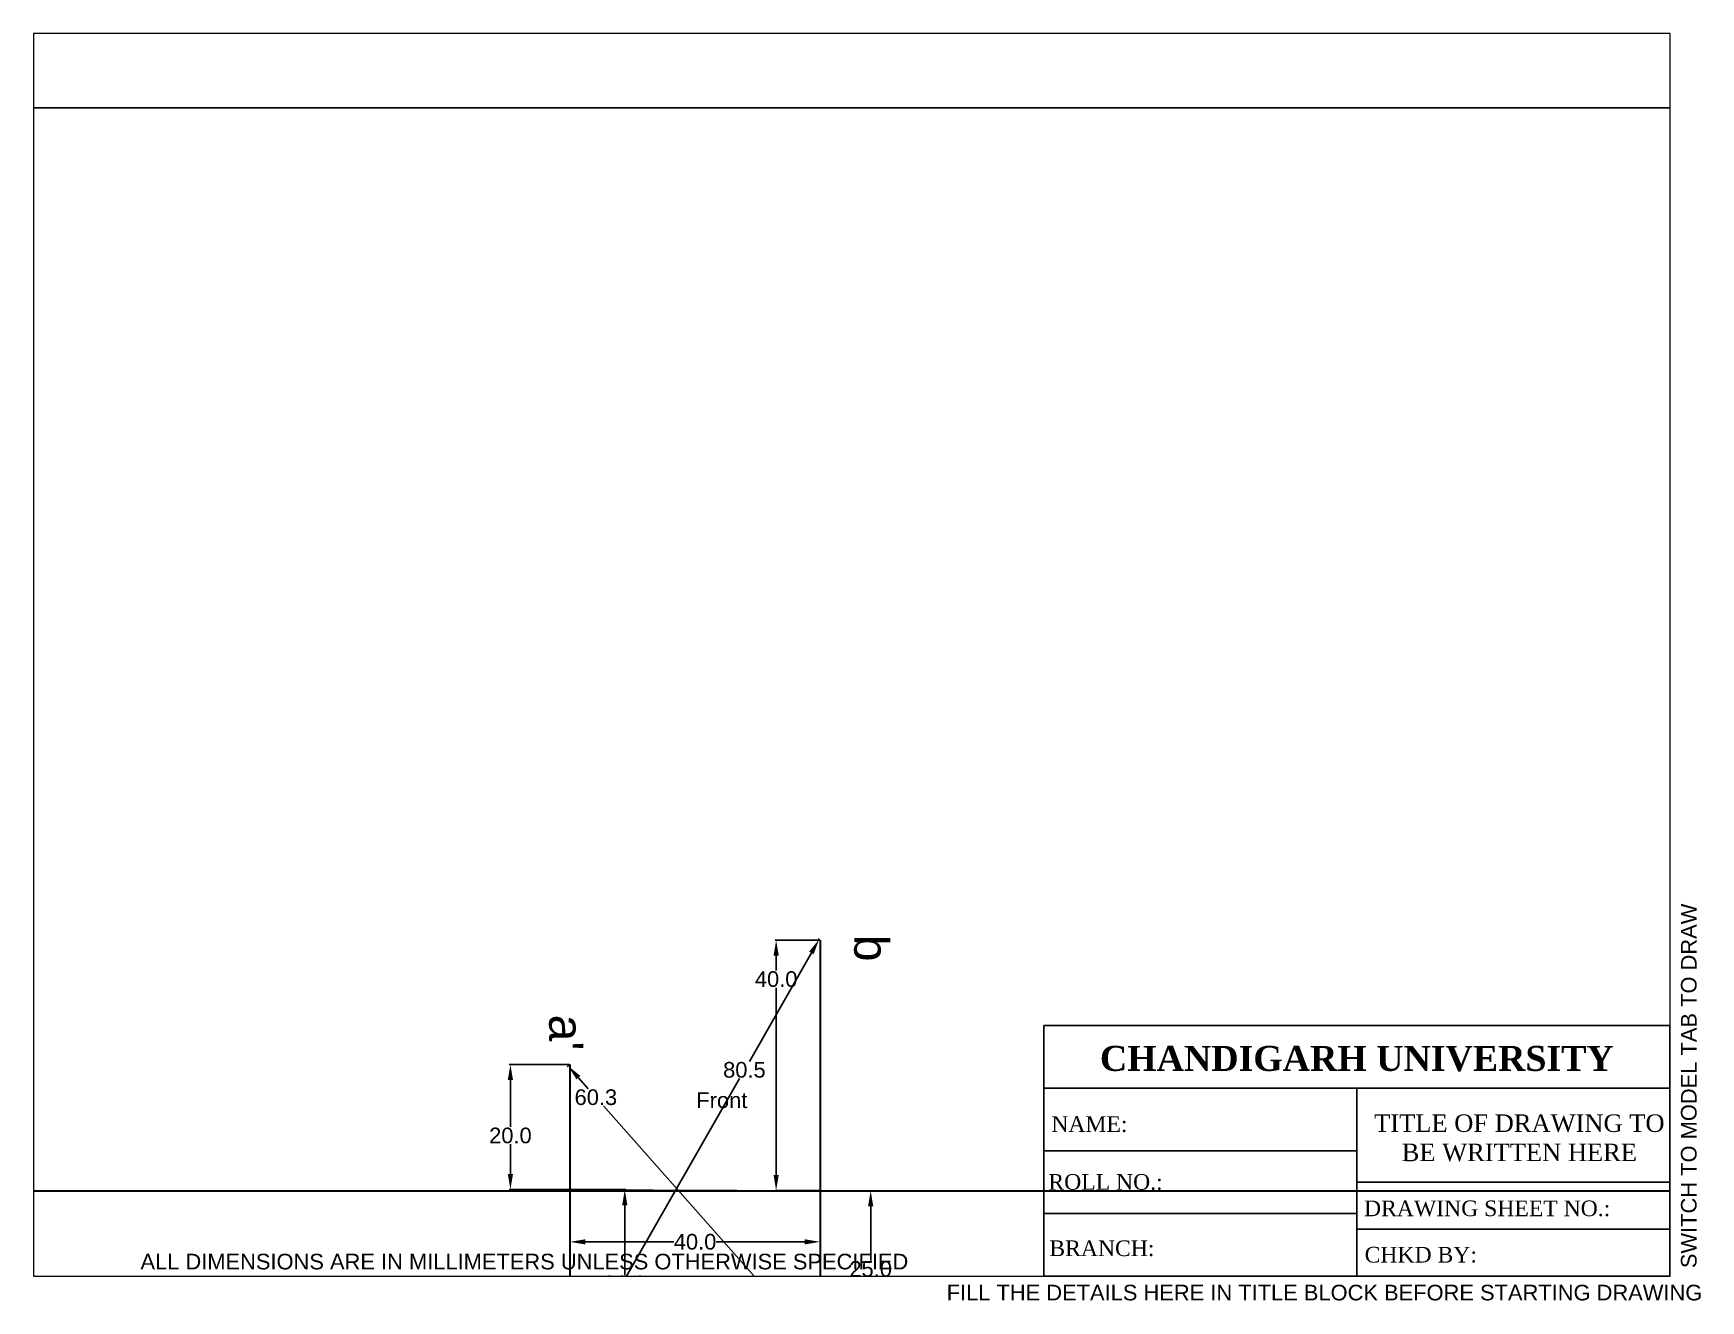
# Paper-space layout 'Layout1' of a CAD drawing. Header units: millimetres. Extents: x 0 to 266, y -4 to 198.
# The model-space entities are those that its viewports show. They can reach past a viewport. Long polylines and large blocks are cut down to what shows.
import ezdxf

# ---------------------------------------------------------------- set-up
doc = ezdxf.new("R2010")
doc.units = ezdxf.units.MM
doc.linetypes.add('ACAD_ISO08W100', pattern=[36, 24, -3, 6, -3])
doc.layers.add('Comments', color=10, linetype='Continuous', lineweight=13, plot=False)
doc.layers.add('thick continuous', color=7, linetype='Continuous', lineweight=30)
doc.styles.get("Standard").update_dxf_attribs({"font": 'arial.ttf'})
doc.dimstyles.get("Standard").update_dxf_attribs({"dimtxt": 2.5, "dimasz": 2.5, "dimexe": 0.18, "dimexo": 0.0625, "dimgap": 0.09, "dimtad": 0, "dimtih": 1, "dimtoh": 1, "dimdec": 1, "dimzin": 0, "dimdsep": 46, "dimtxsty": 'Standard', "dimcen": 0.09, "dimadec": 0, "dimazin": 0, "dimtfac": 1, "dimtdec": 1, "dimtofl": 0, "dimtmove": 0, "dimatfit": 3, "dimfxl": 1, "dimtolj": 1, "dimtzin": 0, "dimarcsym": 0})

# ---------------------------------------------------------------- blocks, each defined once
blk = doc.blocks.new('*D8')
at = {"layer": 'Defpoints', "color": 0, "lineweight": 13, "transparency": 16777216}
for p in [(106.69, 37.26), (146.69, 37.07), (146.69, 28.92)]:
    blk.add_point(p, dxfattribs=at)
at = {"layer": 'thick continuous', "color": 0, "lineweight": -2, "transparency": 16777216}
for p, q in [((106.69, 37.19), (106.69, 28.74)), ((146.69, 37.01), (146.69, 28.74)), ((109.19, 28.92), (123.31, 28.92)), ((144.19, 28.92), (130.08, 28.92))]:
    blk.add_line(p, q, dxfattribs=at)
at = {"layer": 'thick continuous', "color": 0, "lineweight": 13, "transparency": 16777216}
for points in [[(109.19, 29.33), (109.19, 28.5), (106.69, 28.92)], [(144.19, 29.33), (144.19, 28.5), (146.69, 28.92)]]:
    blk.add_solid(points, dxfattribs=at)
at = {"layer": 'thick continuous', "color": 0, "lineweight": 13, "transparency": 16777216, "insert": (126.69, 28.92), "char_height": 2.5, "attachment_point": 5}
blk.add_mtext('\\A1;40.0', dxfattribs=at)
blk = doc.blocks.new('*D10')
at = {"layer": 'Defpoints', "color": 0, "lineweight": 13, "transparency": 16777216}
for p in [(106.69, 57.26), (97.2, 37.26), (106.69, 37.26)]:
    blk.add_point(p, dxfattribs=at)
at = {"layer": 'thick continuous', "color": 0, "lineweight": -2, "transparency": 16777216}
for p, q in [((106.63, 57.26), (97.02, 57.26)), ((97.2, 54.76), (97.2, 47.26)), ((97.2, 39.76), (97.2, 44.52)), ((106.63, 37.26), (97.02, 37.26))]:
    blk.add_line(p, q, dxfattribs=at)
at = {"layer": 'thick continuous', "color": 0, "lineweight": 13, "transparency": 16777216}
for points in [[(96.78, 54.76), (97.61, 54.76), (97.2, 57.26)], [(96.78, 39.76), (97.61, 39.76), (97.2, 37.26)]]:
    blk.add_solid(points, dxfattribs=at)
at = {"layer": 'thick continuous', "color": 0, "lineweight": 13, "transparency": 16777216, "insert": (97.2, 45.89), "char_height": 2.5, "attachment_point": 5}
blk.add_mtext('\\A1;20.0', dxfattribs=at)
blk = doc.blocks.new('*D11')
at = {"layer": 'Defpoints', "color": 0, "lineweight": 13, "transparency": 16777216}
for p in [(106.69, 37.26), (106.69, 7.26), (115.46, 7.26)]:
    blk.add_point(p, dxfattribs=at)
at = {"layer": 'thick continuous', "color": 0, "lineweight": -2, "transparency": 16777216}
for p, q in [((106.76, 37.26), (115.64, 37.26)), ((115.46, 34.76), (115.46, 23.62)), ((115.46, 9.76), (115.46, 20.89)), ((106.76, 7.26), (115.64, 7.26))]:
    blk.add_line(p, q, dxfattribs=at)
at = {"layer": 'thick continuous', "color": 0, "lineweight": 13, "transparency": 16777216}
for points in [[(115.05, 34.76), (115.88, 34.76), (115.46, 37.26)], [(115.05, 9.76), (115.88, 9.76), (115.46, 7.26)]]:
    blk.add_solid(points, dxfattribs=at)
at = {"layer": 'thick continuous', "color": 0, "lineweight": 13, "transparency": 16777216, "insert": (115.46, 22.26), "char_height": 2.5, "attachment_point": 5}
blk.add_mtext('\\A1;30.0', dxfattribs=at)
blk = doc.blocks.new('*D12')
at = {"layer": 'Defpoints', "color": 0, "lineweight": 13, "transparency": 16777216}
for p in [(146.69, 77.11), (139.64, 37.11), (146.69, 37.11)]:
    blk.add_point(p, dxfattribs=at)
at = {"layer": 'thick continuous', "color": 0, "lineweight": -2, "transparency": 16777216}
for p, q in [((146.63, 77.11), (139.46, 77.11)), ((139.64, 74.61), (139.64, 72.23)), ((139.64, 39.61), (139.64, 69.5)), ((146.63, 37.11), (139.46, 37.11))]:
    blk.add_line(p, q, dxfattribs=at)
at = {"layer": 'thick continuous', "color": 0, "lineweight": 13, "transparency": 16777216}
for points in [[(139.23, 74.61), (140.06, 74.61), (139.64, 77.11)], [(139.23, 39.61), (140.06, 39.61), (139.64, 37.11)]]:
    blk.add_solid(points, dxfattribs=at)
at = {"layer": 'thick continuous', "color": 0, "lineweight": 13, "transparency": 16777216, "insert": (139.64, 70.86), "char_height": 2.5, "attachment_point": 5}
blk.add_mtext('\\A1;40.0', dxfattribs=at)
blk = doc.blocks.new('*D13')
at = {"layer": 'Defpoints', "color": 0, "lineweight": 13, "transparency": 16777216}
for p in [(146.69, 37.07), (146.69, 12.11), (154.74, 12.11)]:
    blk.add_point(p, dxfattribs=at)
at = {"layer": 'thick continuous', "color": 0, "lineweight": -2, "transparency": 16777216}
for p, q in [((146.76, 37.07), (154.92, 37.07)), ((154.74, 34.57), (154.74, 25.96)), ((154.74, 14.61), (154.74, 23.23)), ((146.76, 12.11), (154.92, 12.11))]:
    blk.add_line(p, q, dxfattribs=at)
at = {"layer": 'thick continuous', "color": 0, "lineweight": 13, "transparency": 16777216}
for points in [[(154.32, 34.57), (155.16, 34.57), (154.74, 37.07)], [(154.32, 14.61), (155.16, 14.61), (154.74, 12.11)]]:
    blk.add_solid(points, dxfattribs=at)
at = {"layer": 'thick continuous', "color": 0, "lineweight": 13, "transparency": 16777216, "insert": (154.74, 24.59), "char_height": 2.5, "attachment_point": 5}
blk.add_mtext('\\A1;25.0', dxfattribs=at)
blk = doc.blocks.new('*D14')
at = {"layer": 'Defpoints', "color": 0, "lineweight": 13, "transparency": 16777216}
for p in [(146.69, 77.11), (106.51, 7.36), (106.69, 7.26)]:
    blk.add_point(p, dxfattribs=at)
at = {"layer": 'thick continuous', "color": 0, "lineweight": -2, "transparency": 16777216}
for p, q in [((146.64, 77.14), (146.35, 77.31)), ((145.27, 75.05), (135.36, 57.74)), ((107.75, 9.53), (133.79, 55)), ((106.64, 7.29), (106.35, 7.45))]:
    blk.add_line(p, q, dxfattribs=at)
at = {"layer": 'thick continuous', "color": 0, "lineweight": 13, "transparency": 16777216}
for points in [[(144.91, 75.25), (145.63, 74.84), (146.51, 77.22)], [(107.39, 9.74), (108.11, 9.32), (106.51, 7.36)]]:
    blk.add_solid(points, dxfattribs=at)
at = {"layer": 'thick continuous', "color": 0, "lineweight": 13, "transparency": 16777216, "insert": (134.57, 56.37), "char_height": 2.5, "attachment_point": 5}
blk.add_mtext('\\A1;80.5', dxfattribs=at)
blk = doc.blocks.new('*D15')
at = {"layer": 'Defpoints', "color": 0, "lineweight": 13, "transparency": 16777216}
for p in [(106.69, 57.26), (146.41, 11.86), (146.69, 12.11)]:
    blk.add_point(p, dxfattribs=at)
at = {"layer": 'thick continuous', "color": 0, "lineweight": -2, "transparency": 16777216}
for p, q in [((106.65, 57.22), (106.28, 56.89)), ((108.07, 55.13), (109.64, 53.36)), ((144.75, 13.73), (112.06, 50.63)), ((146.65, 12.07), (146.27, 11.74))]:
    blk.add_line(p, q, dxfattribs=at)
at = {"layer": 'thick continuous', "color": 0, "lineweight": 13, "transparency": 16777216}
for points in [[(108.38, 55.41), (107.76, 54.86), (106.41, 57)], [(145.06, 14.01), (144.44, 13.45), (146.41, 11.86)]]:
    blk.add_solid(points, dxfattribs=at)
at = {"layer": 'thick continuous', "color": 0, "lineweight": 13, "transparency": 16777216, "insert": (110.85, 52), "char_height": 2.5, "attachment_point": 5}
blk.add_mtext('\\A1;60.3', dxfattribs=at)

msp = doc.modelspace()

# ---------------------------------------------------------------- linework, layer by layer
msp.add_lwpolyline([(0, 0), (297, 0), (297, 210), (0, 210)], close=True)
at = {"layer": 'thick continuous', "lineweight": 13}
for p, q in [((146.69, 37.11), (146.69, 77.11)), ((106.69, 37.26), (106.69, 57.26)), ((106.69, 37.26), (146.69, 37.11))]:
    msp.add_line(p, q, dxfattribs=at)
at = {"layer": 'thick continuous'}
for p, q in [((146.69, 77.11), (146.69, 12.11)), ((106.69, 57.26), (106.69, 7.26)), ((117.19, 37.07), (157.19, 37.07))]:
    msp.add_line(p, q, dxfattribs=at)
msp.add_xline((139.19, 37.07), (1, 0), dxfattribs=at)

# ---------------------------------------------------------------- texts
at = {"layer": 'thick continuous', "lineweight": 13}
for s, height, p in [('b', 5.48, (152.12, 77.93)), ("a'", 5.479, (103.39, 65.19))]:
    msp.add_text(s, height=height, rotation=270, dxfattribs=at).set_placement(p)
at = {"layer": 'thick continuous', "lineweight": 13, "insert": (126.89, 52.78), "char_height": 2.5, "attachment_point": 1}
msp.add_mtext('Front ', dxfattribs=at)

# ---------------------------------------------------------------- dimensions: what is measured, and where the dimension line sits
at = {"layer": 'thick continuous', "lineweight": 13}
for base, p1, p2, angle, picture, middle, dimtype in [((106.51, 7.36), (146.69, 77.11), (106.69, 7.26), 240.2038, '*D14', (134.57, 56.37), 161), ((139.64, 37.11), (146.69, 77.11), (146.69, 37.11), 90, '*D12', (139.64, 70.86), 160), ((97.2, 37.26), (106.69, 57.26), (106.69, 37.26), 90, '*D10', (97.2, 45.89), 160), ((146.41, 11.86), (106.69, 57.26), (146.69, 12.11), 311.5413, '*D15', (110.85, 52), 161), ((115.46, 7.26), (106.69, 37.26), (106.69, 7.26), 90, '*D11', (115.46, 22.26), 160)]:
    dim = msp.add_linear_dim(base=base, p1=p1, p2=p2, angle=angle, dimstyle='Standard', dxfattribs=at)
    dim.commit()
    dim.dimension.update_dxf_attribs({"geometry": picture, "text_midpoint": middle, "dimtype": dimtype})
dim = msp.add_linear_dim(base=(146.69, 28.92), p1=(106.69, 37.26), p2=(146.69, 37.07), dimstyle='Standard', dxfattribs=at)
dim.commit()
dim.dimension.update_dxf_attribs({"geometry": '*D8', "text_midpoint": (126.69, 28.92)})
dim = msp.add_linear_dim(base=(154.74, 12.11), p1=(146.69, 37.07), p2=(146.69, 12.11), angle=90, dimstyle='Standard', dxfattribs=at)
dim.commit()
dim.dimension.update_dxf_attribs({"geometry": '*D13', "text_midpoint": (154.74, 24.59)})

psp = doc.layouts.get("Layout1")

# ---------------------------------------------------------------- linework, layer by layer
for p, q in [((161.41, 40), (261.41, 40)), ((161.41, 40), (161.41, 0)), ((261.41, 40), (261.41, 0)), ((161.41, 30), (261.41, 30)), ((161.41, 30), (194.27, 30)), ((211.41, 30), (211.41, 0)), ((161.41, 20), (211.41, 20)), ((211.41, 15), (261.41, 15)), ((161.41, 10), (211.41, 10)), ((211.41, 7.5), (261.41, 7.5)), ((161.41, 0), (261.41, 0))]:
    psp.add_line(p, q)

# ---------------------------------------------------------------- texts
at = {"attachment_point": 1}
for s, width, insert, char_height in [('\\pxqc;{\\fTimes New Roman|b1|i0|c0|p18;CHANDIGARH UNIVERSITY}', 80.8177, (170.98, 36.75), 4), ('\\pxqc;{\\fTimes New Roman|b0|i0|c0|p18;TITLE OF DRAWING TO BE WRITTEN HERE}', 46.4985, (214.1, 25.81), 2.8)]:
    psp.add_mtext_dynamic_manual_height_columns(s, width=width, gutter_width=40, heights=[0], dxfattribs=dict(at, insert=insert, char_height=char_height))
at = {"linetype": 'ACAD_ISO08W100', "lineweight": 100, "char_height": 2.5, "attachment_point": 1}
for s, width, insert in [('{\\fTimes New Roman|b0|i0|c0|p18;NAME:}', 45.3199, (162.59, 25.51)), ('{\\fTimes New Roman|b0|i0|c0|p18;ROLL NO.:}', 45.3199, (162.13, 16.28)), ('{\\fTimes New Roman|b0|i0|c0|p18;DRAWING SHEET NO.:}', 45.3199, (212.54, 12.06)), ('{\\fTimes New Roman|b0|i0|c0|p18;BRANCH:}', 45.3199, (162.28, 5.69)), ('{\\fTimes New Roman|b0|i0|c0|p18;CHKD BY: }', 47.9779, (212.64, 4.66))]:
    psp.add_mtext_dynamic_manual_height_columns(s, width=width, gutter_width=25, heights=[0], dxfattribs=dict(at, insert=insert))
at = {"layer": 'Comments'}
psp.add_text('SWITCH TO MODEL TAB TO DRAW', height=2.5, rotation=90, dxfattribs=at).set_placement((265.66, 1.26))
psp.add_text('FILL THE DETAILS HERE IN TITLE BLOCK BEFORE STARTING DRAWING', height=2.5, dxfattribs=at).set_placement((145.88, -3.89))
at = {"layer": 'thick continuous'}
psp.add_text('ALL DIMENSIONS ARE IN MILLIMETERS UNLESS OTHERWISE SPECIFIED', height=2.5, dxfattribs=at).set_placement((17.11, 1.06))

# ---------------------------------------------------------------- viewports
psp.add_viewport(center=(130.71, 99.21), size=(261.41, 198.4125), view_center_point=(151.71, 122.67), view_height=198.4125, dxfattribs=at)

doc.saveas('drawing.dxf')
